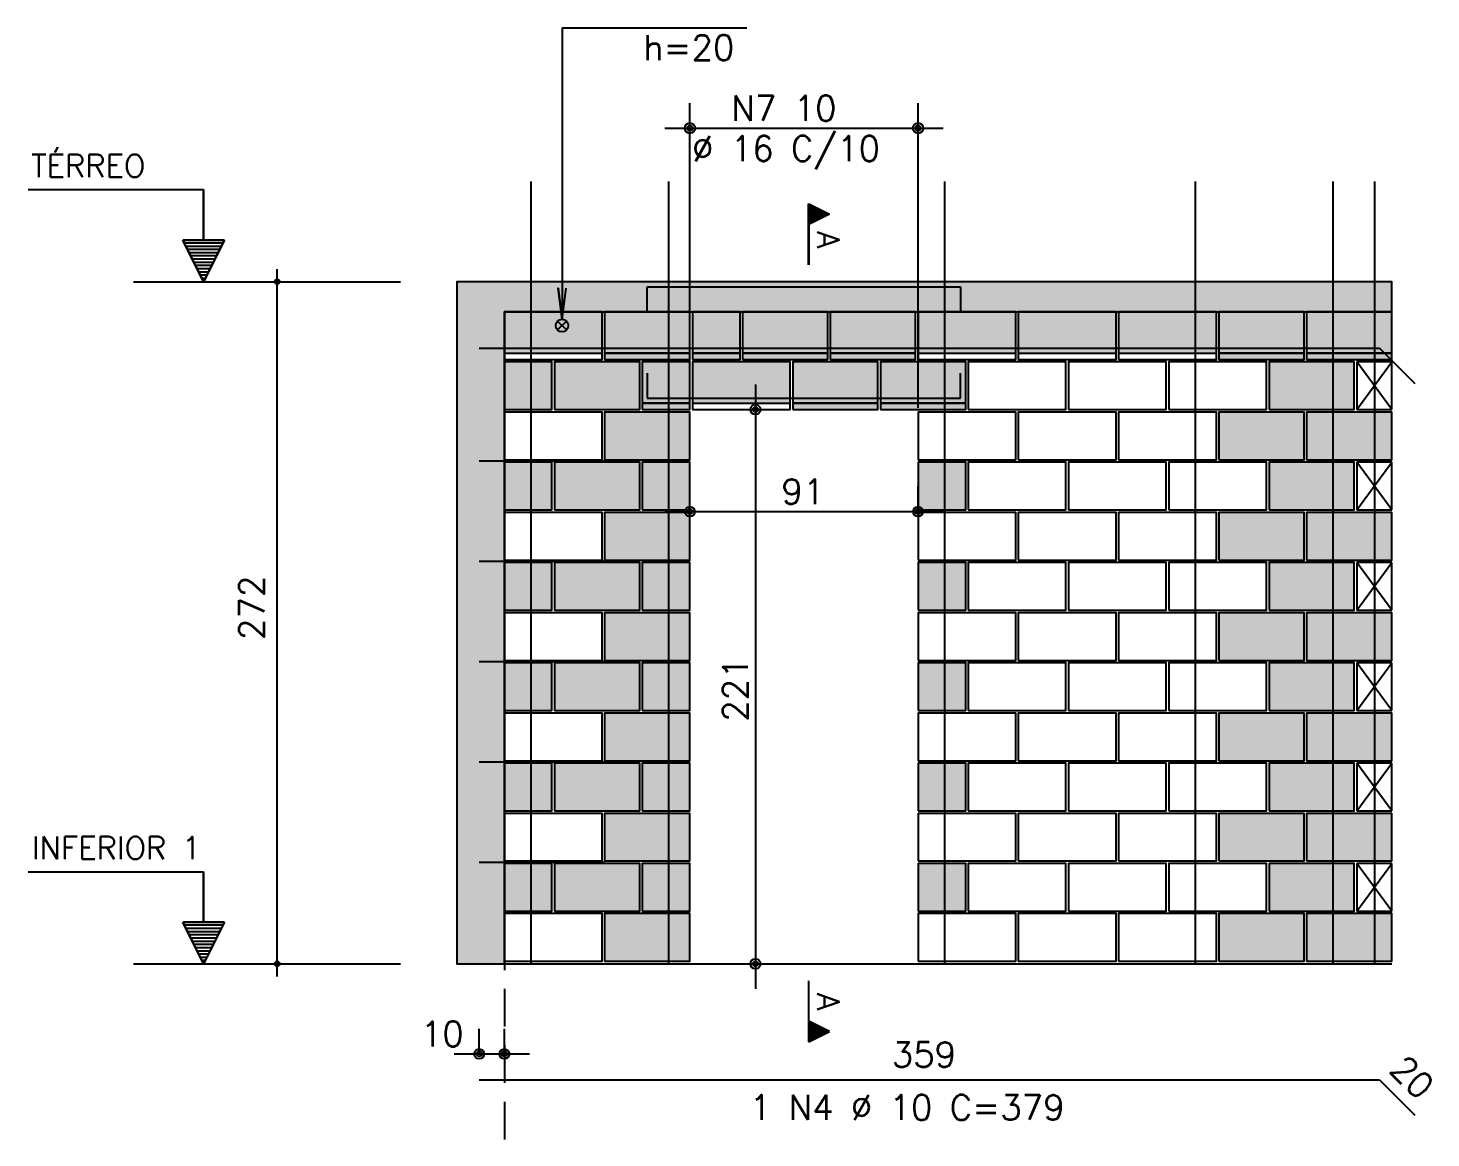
# Model space of a CAD drawing. Extents: x -3 to 120, y -1 to 61.
# Drawn here: x 43.53 to 54.72, y 24.03 to 32.89 of the extents above; entities that cross this region are included whole.
import ezdxf

# ---------------------------------------------------------------- set-up
doc = ezdxf.new("R2010")
doc.units = 0
doc.header["$MEASUREMENT"] = 0
doc.linetypes.add('ESTILO_TQS_0001', pattern=[0.45, 0.3, -0.15])
for name, color, linetype in [('PENA_01', 1, 'CONTINUOUS'), ('PENA_02', 2, 'CONTINUOUS'), ('PENA_03', 3, 'CONTINUOUS'), ('PENA_05', 5, 'CONTINUOUS'), ('PENA_09', 254, 'CONTINUOUS'), ('PENA_11', 252, 'CONTINUOUS'), ('PENA_21', 100, 'CONTINUOUS'), ('PENA_23', 50, 'CONTINUOUS')]:
    doc.layers.add(name, color=color, linetype=linetype)
doc.styles.get("Standard").update_dxf_attribs({"font": 'ROMANS.SHX'})

msp = doc.modelspace()

# ---------------------------------------------------------------- linework, layer by layer
at = {"layer": 'PENA_01', "linetype": 'Continuous'}
for p, q in [((48.813, 29.857), (48.813, 32.287)), ((50.633, 29.857), (50.633, 32.287)), ((48.613, 32.087), (50.833, 32.087)), ((44.375, 30.863), (46.505, 30.863)), ((47.758, 30.549), (47.829, 30.478)), ((47.758, 30.478), (47.829, 30.549)), ((47.333, 30.293), (48.113, 30.293)), ((48.133, 30.293), (48.813, 30.293)), ((48.833, 30.293), (49.213, 30.293)), ((49.233, 30.293), (49.913, 30.293)), ((49.933, 30.293), (50.613, 30.293)), ((50.633, 30.293), (51.413, 30.293)), ((51.433, 30.293), (52.213, 30.293)), ((52.233, 30.293), (53.013, 30.293)), ((53.033, 30.293), (53.713, 30.293)), ((53.733, 30.293), (54.413, 30.293)), ((49.336, 30.043), (49.336, 25.223)), ((48.433, 29.893), (48.813, 29.893)), ((48.833, 29.893), (49.613, 29.893)), ((49.633, 29.893), (50.313, 29.893)), ((50.333, 29.893), (51.013, 29.893)), ((49.423, 29.843), (49.536, 29.843)), ((48.813, 29.033), (48.813, 29.229)), ((50.633, 29.033), (50.633, 29.229)), ((48.613, 29.029), (50.833, 29.029)), ((44.375, 25.423), (46.505, 25.423)), ((49.431, 25.423), (49.536, 25.423)), ((47.133, 24.699), (47.133, 24.904)), ((47.333, 24.699), (47.333, 24.904)), ((46.933, 24.704), (47.533, 24.704))]:
    msp.add_line(p, q, dxfattribs=at)
at = {"layer": 'PENA_01', "linetype": 'ESTILO_TQS_0001'}
msp.add_line((47.333, 30.623), (47.333, 21.501), dxfattribs=at)
at = {"layer": 'PENA_01', "linetype": 'Continuous'}
msp.add_circle((47.793, 30.513), 0.05, dxfattribs=at)
at = {"layer": 'PENA_02', "linetype": 'Continuous'}
for p, q in [((54.413, 30.223), (54.133, 30.223)), ((54.133, 30.223), (54.133, 29.843)), ((54.413, 29.843), (54.413, 30.223)), ((54.133, 29.843), (54.413, 29.843)), ((54.413, 29.423), (54.133, 29.423)), ((54.133, 29.423), (54.133, 29.043)), ((54.413, 29.043), (54.413, 29.423)), ((54.133, 29.043), (54.413, 29.043)), ((54.413, 28.623), (54.133, 28.623)), ((54.133, 28.623), (54.133, 28.243)), ((54.413, 28.243), (54.413, 28.623)), ((54.133, 28.243), (54.413, 28.243)), ((54.413, 27.823), (54.133, 27.823)), ((54.133, 27.823), (54.133, 27.443)), ((54.413, 27.443), (54.413, 27.823)), ((54.133, 27.443), (54.413, 27.443)), ((54.413, 27.023), (54.133, 27.023)), ((54.133, 27.023), (54.133, 26.643)), ((54.413, 26.643), (54.413, 27.023)), ((54.133, 26.643), (54.413, 26.643)), ((54.413, 26.223), (54.133, 26.223)), ((54.133, 26.223), (54.133, 25.843)), ((54.413, 25.843), (54.413, 26.223)), ((54.133, 25.843), (54.413, 25.843)), ((47.333, 25.423), (54.413, 25.423))]:
    msp.add_line(p, q, dxfattribs=at)
for points in [[(54.413, 30.623), (54.413, 30.863), (46.953, 30.863), (46.953, 25.423), (47.333, 25.423), (47.333, 30.623), (54.413, 30.623)], [(47.333, 30.243), (48.113, 30.243), (48.113, 30.623), (47.333, 30.623), (47.333, 30.243)], [(48.133, 30.243), (48.813, 30.243), (48.813, 30.623), (48.133, 30.623), (48.133, 30.243)], [(48.833, 30.243), (49.213, 30.243), (49.213, 30.623), (48.833, 30.623), (48.833, 30.243)], [(49.233, 30.243), (49.913, 30.243), (49.913, 30.623), (49.233, 30.623), (49.233, 30.243)], [(49.933, 30.243), (50.613, 30.243), (50.613, 30.623), (49.933, 30.623), (49.933, 30.243)], [(50.633, 30.243), (51.413, 30.243), (51.413, 30.623), (50.633, 30.623), (50.633, 30.243)], [(51.433, 30.243), (52.213, 30.243), (52.213, 30.623), (51.433, 30.623), (51.433, 30.243)], [(52.233, 30.243), (53.013, 30.243), (53.013, 30.623), (52.233, 30.623), (52.233, 30.243)], [(53.033, 30.243), (53.713, 30.243), (53.713, 30.623), (53.033, 30.623), (53.033, 30.243)], [(53.733, 30.243), (54.413, 30.243), (54.413, 30.623), (53.733, 30.623), (53.733, 30.243)], [(47.333, 29.843), (47.713, 29.843), (47.713, 30.223), (47.333, 30.223), (47.333, 29.843)], [(47.733, 29.843), (48.413, 29.843), (48.413, 30.223), (47.733, 30.223), (47.733, 29.843)], [(48.433, 29.843), (48.813, 29.843), (48.813, 30.223), (48.433, 30.223), (48.433, 29.843)], [(48.833, 29.843), (49.613, 29.843), (49.613, 30.223), (48.833, 30.223), (48.833, 29.843)], [(49.633, 29.843), (50.313, 29.843), (50.313, 30.223), (49.633, 30.223), (49.633, 29.843)], [(50.333, 29.843), (51.013, 29.843), (51.013, 30.223), (50.333, 30.223), (50.333, 29.843)], [(51.033, 29.843), (51.813, 29.843), (51.813, 30.223), (51.033, 30.223), (51.033, 29.843)], [(51.833, 29.843), (52.613, 29.843), (52.613, 30.223), (51.833, 30.223), (51.833, 29.843)], [(52.633, 29.843), (53.413, 29.843), (53.413, 30.223), (52.633, 30.223), (52.633, 29.843)], [(53.433, 29.843), (54.113, 29.843), (54.113, 30.223), (53.433, 30.223), (53.433, 29.843)], [(47.333, 29.443), (48.113, 29.443), (48.113, 29.823), (47.333, 29.823), (47.333, 29.443)], [(48.133, 29.443), (48.813, 29.443), (48.813, 29.823), (48.133, 29.823), (48.133, 29.443)], [(50.633, 29.443), (51.413, 29.443), (51.413, 29.823), (50.633, 29.823), (50.633, 29.443)], [(51.433, 29.443), (52.213, 29.443), (52.213, 29.823), (51.433, 29.823), (51.433, 29.443)], [(52.233, 29.443), (53.013, 29.443), (53.013, 29.823), (52.233, 29.823), (52.233, 29.443)], [(53.033, 29.443), (53.713, 29.443), (53.713, 29.823), (53.033, 29.823), (53.033, 29.443)], [(53.733, 29.443), (54.413, 29.443), (54.413, 29.823), (53.733, 29.823), (53.733, 29.443)], [(47.333, 29.043), (47.713, 29.043), (47.713, 29.423), (47.333, 29.423), (47.333, 29.043)], [(47.733, 29.043), (48.413, 29.043), (48.413, 29.423), (47.733, 29.423), (47.733, 29.043)], [(48.433, 29.043), (48.813, 29.043), (48.813, 29.423), (48.433, 29.423), (48.433, 29.043)], [(50.633, 29.043), (51.013, 29.043), (51.013, 29.423), (50.633, 29.423), (50.633, 29.043)], [(51.033, 29.043), (51.813, 29.043), (51.813, 29.423), (51.033, 29.423), (51.033, 29.043)], [(51.833, 29.043), (52.613, 29.043), (52.613, 29.423), (51.833, 29.423), (51.833, 29.043)], [(52.633, 29.043), (53.413, 29.043), (53.413, 29.423), (52.633, 29.423), (52.633, 29.043)], [(53.433, 29.043), (54.113, 29.043), (54.113, 29.423), (53.433, 29.423), (53.433, 29.043)], [(47.333, 28.643), (48.113, 28.643), (48.113, 29.023), (47.333, 29.023), (47.333, 28.643)], [(48.133, 28.643), (48.813, 28.643), (48.813, 29.023), (48.133, 29.023), (48.133, 28.643)], [(50.633, 28.643), (51.413, 28.643), (51.413, 29.023), (50.633, 29.023), (50.633, 28.643)], [(51.433, 28.643), (52.213, 28.643), (52.213, 29.023), (51.433, 29.023), (51.433, 28.643)], [(52.233, 28.643), (53.013, 28.643), (53.013, 29.023), (52.233, 29.023), (52.233, 28.643)], [(53.033, 28.643), (53.713, 28.643), (53.713, 29.023), (53.033, 29.023), (53.033, 28.643)], [(53.733, 28.643), (54.413, 28.643), (54.413, 29.023), (53.733, 29.023), (53.733, 28.643)], [(47.333, 28.243), (47.713, 28.243), (47.713, 28.623), (47.333, 28.623), (47.333, 28.243)], [(47.733, 28.243), (48.413, 28.243), (48.413, 28.623), (47.733, 28.623), (47.733, 28.243)], [(48.433, 28.243), (48.813, 28.243), (48.813, 28.623), (48.433, 28.623), (48.433, 28.243)], [(50.633, 28.243), (51.013, 28.243), (51.013, 28.623), (50.633, 28.623), (50.633, 28.243)], [(51.033, 28.243), (51.813, 28.243), (51.813, 28.623), (51.033, 28.623), (51.033, 28.243)], [(51.833, 28.243), (52.613, 28.243), (52.613, 28.623), (51.833, 28.623), (51.833, 28.243)], [(52.633, 28.243), (53.413, 28.243), (53.413, 28.623), (52.633, 28.623), (52.633, 28.243)], [(53.433, 28.243), (54.113, 28.243), (54.113, 28.623), (53.433, 28.623), (53.433, 28.243)], [(47.333, 27.843), (48.113, 27.843), (48.113, 28.223), (47.333, 28.223), (47.333, 27.843)], [(48.133, 27.843), (48.813, 27.843), (48.813, 28.223), (48.133, 28.223), (48.133, 27.843)], [(50.633, 27.843), (51.413, 27.843), (51.413, 28.223), (50.633, 28.223), (50.633, 27.843)], [(51.433, 27.843), (52.213, 27.843), (52.213, 28.223), (51.433, 28.223), (51.433, 27.843)], [(52.233, 27.843), (53.013, 27.843), (53.013, 28.223), (52.233, 28.223), (52.233, 27.843)], [(53.033, 27.843), (53.713, 27.843), (53.713, 28.223), (53.033, 28.223), (53.033, 27.843)], [(53.733, 27.843), (54.413, 27.843), (54.413, 28.223), (53.733, 28.223), (53.733, 27.843)], [(47.333, 27.443), (47.713, 27.443), (47.713, 27.823), (47.333, 27.823), (47.333, 27.443)], [(47.733, 27.443), (48.413, 27.443), (48.413, 27.823), (47.733, 27.823), (47.733, 27.443)], [(48.433, 27.443), (48.813, 27.443), (48.813, 27.823), (48.433, 27.823), (48.433, 27.443)], [(50.633, 27.443), (51.013, 27.443), (51.013, 27.823), (50.633, 27.823), (50.633, 27.443)], [(51.033, 27.443), (51.813, 27.443), (51.813, 27.823), (51.033, 27.823), (51.033, 27.443)], [(51.833, 27.443), (52.613, 27.443), (52.613, 27.823), (51.833, 27.823), (51.833, 27.443)], [(52.633, 27.443), (53.413, 27.443), (53.413, 27.823), (52.633, 27.823), (52.633, 27.443)], [(53.433, 27.443), (54.113, 27.443), (54.113, 27.823), (53.433, 27.823), (53.433, 27.443)], [(47.333, 27.043), (48.113, 27.043), (48.113, 27.423), (47.333, 27.423), (47.333, 27.043)], [(48.133, 27.043), (48.813, 27.043), (48.813, 27.423), (48.133, 27.423), (48.133, 27.043)], [(50.633, 27.043), (51.413, 27.043), (51.413, 27.423), (50.633, 27.423), (50.633, 27.043)], [(51.433, 27.043), (52.213, 27.043), (52.213, 27.423), (51.433, 27.423), (51.433, 27.043)], [(52.233, 27.043), (53.013, 27.043), (53.013, 27.423), (52.233, 27.423), (52.233, 27.043)], [(53.033, 27.043), (53.713, 27.043), (53.713, 27.423), (53.033, 27.423), (53.033, 27.043)], [(53.733, 27.043), (54.413, 27.043), (54.413, 27.423), (53.733, 27.423), (53.733, 27.043)], [(47.333, 26.643), (47.713, 26.643), (47.713, 27.023), (47.333, 27.023), (47.333, 26.643)], [(47.733, 26.643), (48.413, 26.643), (48.413, 27.023), (47.733, 27.023), (47.733, 26.643)], [(48.433, 26.643), (48.813, 26.643), (48.813, 27.023), (48.433, 27.023), (48.433, 26.643)], [(50.633, 26.643), (51.013, 26.643), (51.013, 27.023), (50.633, 27.023), (50.633, 26.643)], [(51.033, 26.643), (51.813, 26.643), (51.813, 27.023), (51.033, 27.023), (51.033, 26.643)], [(51.833, 26.643), (52.613, 26.643), (52.613, 27.023), (51.833, 27.023), (51.833, 26.643)], [(52.633, 26.643), (53.413, 26.643), (53.413, 27.023), (52.633, 27.023), (52.633, 26.643)], [(53.433, 26.643), (54.113, 26.643), (54.113, 27.023), (53.433, 27.023), (53.433, 26.643)], [(47.333, 26.243), (48.113, 26.243), (48.113, 26.623), (47.333, 26.623), (47.333, 26.243)], [(48.133, 26.243), (48.813, 26.243), (48.813, 26.623), (48.133, 26.623), (48.133, 26.243)], [(50.633, 26.243), (51.413, 26.243), (51.413, 26.623), (50.633, 26.623), (50.633, 26.243)], [(51.433, 26.243), (52.213, 26.243), (52.213, 26.623), (51.433, 26.623), (51.433, 26.243)], [(52.233, 26.243), (53.013, 26.243), (53.013, 26.623), (52.233, 26.623), (52.233, 26.243)], [(53.033, 26.243), (53.713, 26.243), (53.713, 26.623), (53.033, 26.623), (53.033, 26.243)], [(53.733, 26.243), (54.413, 26.243), (54.413, 26.623), (53.733, 26.623), (53.733, 26.243)], [(47.333, 25.843), (47.713, 25.843), (47.713, 26.223), (47.333, 26.223), (47.333, 25.843)], [(47.733, 25.843), (48.413, 25.843), (48.413, 26.223), (47.733, 26.223), (47.733, 25.843)], [(48.433, 25.843), (48.813, 25.843), (48.813, 26.223), (48.433, 26.223), (48.433, 25.843)], [(50.633, 25.843), (51.013, 25.843), (51.013, 26.223), (50.633, 26.223), (50.633, 25.843)], [(51.033, 25.843), (51.813, 25.843), (51.813, 26.223), (51.033, 26.223), (51.033, 25.843)], [(51.833, 25.843), (52.613, 25.843), (52.613, 26.223), (51.833, 26.223), (51.833, 25.843)], [(52.633, 25.843), (53.413, 25.843), (53.413, 26.223), (52.633, 26.223), (52.633, 25.843)], [(53.433, 25.843), (54.113, 25.843), (54.113, 26.223), (53.433, 26.223), (53.433, 25.843)], [(47.333, 25.443), (48.113, 25.443), (48.113, 25.823), (47.333, 25.823), (47.333, 25.443)], [(48.133, 25.443), (48.813, 25.443), (48.813, 25.823), (48.133, 25.823), (48.133, 25.443)], [(50.633, 25.443), (51.413, 25.443), (51.413, 25.823), (50.633, 25.823), (50.633, 25.443)], [(51.433, 25.443), (52.213, 25.443), (52.213, 25.823), (51.433, 25.823), (51.433, 25.443)], [(52.233, 25.443), (53.013, 25.443), (53.013, 25.823), (52.233, 25.823), (52.233, 25.443)], [(53.033, 25.443), (53.713, 25.443), (53.713, 25.823), (53.033, 25.823), (53.033, 25.443)], [(53.733, 25.443), (54.413, 25.443), (54.413, 25.823), (53.733, 25.823), (53.733, 25.443)]]:
    msp.add_lwpolyline(points, dxfattribs=at)
for centre, radius in [((48.813, 32.087), 0.0416), ((50.633, 32.087), 0.0416), ((48.813, 32.087), 0.0208), ((50.633, 32.087), 0.0208), ((45.521, 30.863), 0.02), ((45.521, 30.863), 0.01), ((49.336, 29.843), 0.04), ((49.336, 29.843), 0.02), ((48.813, 29.029), 0.04), ((48.813, 29.029), 0.02), ((50.633, 29.029), 0.04), ((50.633, 29.029), 0.02), ((45.521, 25.423), 0.02), ((45.521, 25.423), 0.01), ((49.336, 25.423), 0.04), ((49.336, 25.423), 0.02), ((47.133, 24.704), 0.04), ((47.333, 24.704), 0.04), ((47.133, 24.704), 0.02), ((47.333, 24.704), 0.02)]:
    msp.add_circle(centre, radius, dxfattribs=at)
at = {"layer": 'PENA_03', "linetype": 'Continuous'}
for p, q in [((44.934, 31.595), (43.534, 31.595)), ((44.934, 31.195), (44.934, 31.595)), ((44.935, 31.195), (44.935, 31.597)), ((49.76, 30.998), (49.76, 31.485)), ((49.76, 31.485), (49.926, 31.402)), ((49.761, 31.484), (49.761, 31.32)), ((49.761, 31.484), (49.925, 31.402)), ((49.773, 31.478), (49.773, 31.325)), ((49.786, 31.472), (49.786, 31.332)), ((49.799, 31.466), (49.799, 31.338)), ((49.811, 31.459), (49.811, 31.344)), ((49.824, 31.453), (49.824, 31.351)), ((49.837, 31.447), (49.837, 31.357)), ((49.925, 31.402), (49.761, 31.32)), ((49.926, 31.402), (49.761, 31.319)), ((49.85, 31.44), (49.85, 31.364)), ((49.862, 31.434), (49.862, 31.37)), ((49.875, 31.427), (49.875, 31.376)), ((49.888, 31.421), (49.888, 31.383)), ((49.901, 31.415), (49.901, 31.389)), ((49.914, 31.408), (49.914, 31.396)), ((49.761, 31.319), (49.761, 30.998)), ((44.934, 30.863), (44.768, 31.195)), ((44.768, 31.195), (44.934, 31.195)), ((44.934, 30.866), (44.771, 31.194)), ((45.098, 31.194), (44.771, 31.194)), ((45.087, 31.17), (44.781, 31.17)), ((45.075, 31.144), (44.794, 31.144)), ((45.062, 31.119), (44.807, 31.119)), ((45.1, 31.195), (44.934, 30.863)), ((45.098, 31.194), (44.934, 30.866)), ((44.935, 31.195), (45.1, 31.195)), ((45.049, 31.093), (44.819, 31.093)), ((45.036, 31.068), (44.832, 31.068)), ((45.024, 31.042), (44.845, 31.042)), ((45.011, 31.017), (44.858, 31.017)), ((44.998, 30.991), (44.87, 30.991)), ((44.985, 30.965), (44.883, 30.965)), ((44.973, 30.94), (44.896, 30.94)), ((44.96, 30.914), (44.909, 30.914)), ((44.947, 30.889), (44.922, 30.889)), ((45.521, 25.323), (45.521, 30.963)), ((54.133, 29.843), (54.413, 30.223)), ((54.413, 29.843), (54.133, 30.223)), ((49.223, 29.843), (49.223, 29.843)), ((48.813, 29.657), (48.813, 29.657)), ((50.633, 29.657), (50.633, 29.657)), ((54.133, 29.043), (54.413, 29.423)), ((54.413, 29.043), (54.133, 29.423)), ((48.813, 28.833), (48.813, 28.833)), ((50.633, 28.833), (50.633, 28.833)), ((54.133, 28.243), (54.413, 28.623)), ((54.413, 28.243), (54.133, 28.623)), ((54.133, 27.443), (54.413, 27.823)), ((54.413, 27.443), (54.133, 27.823)), ((54.133, 26.643), (54.413, 27.023)), ((54.413, 26.643), (54.133, 27.023)), ((54.133, 25.843), (54.413, 26.223)), ((54.413, 25.843), (54.133, 26.223)), ((44.934, 26.155), (43.534, 26.155)), ((44.934, 25.755), (44.934, 26.155)), ((44.935, 25.755), (44.935, 26.157)), ((44.934, 25.423), (44.768, 25.755)), ((44.768, 25.755), (44.934, 25.755)), ((44.934, 25.426), (44.771, 25.754)), ((45.098, 25.754), (44.771, 25.754)), ((45.1, 25.755), (44.934, 25.423)), ((45.098, 25.754), (44.934, 25.426)), ((44.935, 25.755), (45.1, 25.755)), ((45.087, 25.73), (44.781, 25.73)), ((45.075, 25.704), (44.794, 25.704)), ((45.062, 25.679), (44.807, 25.679)), ((45.049, 25.653), (44.819, 25.653)), ((45.036, 25.628), (44.832, 25.628)), ((45.024, 25.602), (44.845, 25.602)), ((45.011, 25.577), (44.858, 25.577)), ((44.998, 25.551), (44.87, 25.551)), ((44.985, 25.525), (44.883, 25.525)), ((44.973, 25.5), (44.896, 25.5)), ((44.96, 25.474), (44.909, 25.474)), ((44.947, 25.449), (44.922, 25.449)), ((49.231, 25.423), (49.231, 25.423)), ((49.76, 25.286), (49.76, 24.8)), ((49.761, 24.966), (49.761, 25.286)), ((49.926, 24.883), (49.761, 24.966)), ((49.761, 24.801), (49.761, 24.965)), ((49.925, 24.883), (49.761, 24.965)), ((49.773, 24.806), (49.773, 24.959)), ((49.76, 24.8), (49.926, 24.883)), ((49.761, 24.801), (49.925, 24.883)), ((49.786, 24.813), (49.786, 24.953)), ((49.799, 24.819), (49.799, 24.947)), ((49.811, 24.825), (49.811, 24.94)), ((49.824, 24.832), (49.824, 24.934)), ((49.837, 24.838), (49.837, 24.928)), ((49.85, 24.845), (49.85, 24.921)), ((49.862, 24.851), (49.862, 24.915)), ((49.875, 24.857), (49.875, 24.908)), ((49.888, 24.864), (49.888, 24.902)), ((49.901, 24.87), (49.901, 24.896)), ((49.914, 24.877), (49.914, 24.889)), ((47.133, 24.499), (47.133, 24.499)), ((47.333, 24.499), (47.333, 24.499))]:
    msp.add_line(p, q, dxfattribs=at)
msp.add_lwpolyline([(49.266, 32.886), (47.793, 32.886), (47.793, 30.563), (47.761, 30.811), (47.793, 30.563), (47.826, 30.811)], dxfattribs=at)
at = {"layer": 'PENA_05', "linetype": 'Continuous'}
for p, q in [((48.473, 30.623), (48.473, 30.823)), ((48.473, 30.823), (50.973, 30.823)), ((50.973, 30.823), (50.973, 30.623)), ((47.133, 30.333), (54.313, 30.333)), ((54.313, 30.333), (54.596, 30.051)), ((48.473, 30.133), (48.473, 29.933)), ((50.973, 29.933), (50.973, 30.133)), ((48.473, 29.933), (50.973, 29.933)), ((47.133, 29.433), (48.133, 29.433)), ((47.133, 28.633), (48.133, 28.633)), ((47.133, 27.833), (48.133, 27.833)), ((47.133, 27.033), (48.133, 27.033)), ((47.133, 26.233), (48.133, 26.233)), ((47.133, 24.499), (54.313, 24.499)), ((54.313, 24.499), (54.596, 24.216))]:
    msp.add_line(p, q, dxfattribs=at)
for points in [[(47.543, 31.663), (47.543, 25.423)], [(48.643, 31.663), (48.643, 25.423)], [(50.843, 31.663), (50.843, 25.423)], [(52.843, 31.663), (52.843, 25.423)], [(53.943, 31.663), (53.943, 25.423)], [(54.273, 31.663), (54.273, 25.423)]]:
    msp.add_lwpolyline(points, dxfattribs=at)
at = {"layer": 'PENA_09', "linetype": 'Continuous'}
for points in [[(47.333, 30.293), (48.113, 30.293), (48.113, 30.623), (47.333, 30.623), (47.333, 30.293)], [(48.133, 30.293), (48.813, 30.293), (48.813, 30.623), (48.133, 30.623), (48.133, 30.293)], [(48.833, 30.293), (49.213, 30.293), (49.213, 30.623), (48.833, 30.623), (48.833, 30.293)], [(49.233, 30.293), (49.913, 30.293), (49.913, 30.623), (49.233, 30.623), (49.233, 30.293)], [(49.933, 30.293), (50.613, 30.293), (50.613, 30.623), (49.933, 30.623), (49.933, 30.293)], [(50.633, 30.293), (51.413, 30.293), (51.413, 30.623), (50.633, 30.623), (50.633, 30.293)], [(51.433, 30.293), (52.213, 30.293), (52.213, 30.623), (51.433, 30.623), (51.433, 30.293)], [(52.233, 30.293), (53.013, 30.293), (53.013, 30.623), (52.233, 30.623), (52.233, 30.293)], [(53.033, 30.293), (53.713, 30.293), (53.713, 30.623), (53.033, 30.623), (53.033, 30.293)], [(53.733, 30.293), (54.413, 30.293), (54.413, 30.623), (53.733, 30.623), (53.733, 30.293)], [(48.433, 29.893), (48.813, 29.893), (48.813, 30.223), (48.433, 30.223), (48.433, 29.893)], [(48.833, 29.893), (49.613, 29.893), (49.613, 30.223), (48.833, 30.223), (48.833, 29.893)], [(49.633, 29.893), (50.313, 29.893), (50.313, 30.223), (49.633, 30.223), (49.633, 29.893)], [(50.333, 29.893), (51.013, 29.893), (51.013, 30.223), (50.333, 30.223), (50.333, 29.893)]]:
    msp.add_lwpolyline(points, dxfattribs=at)
for points in [[(47.333, 30.293), (48.113, 30.293), (48.113, 30.623)], [(47.333, 30.293), (48.113, 30.623), (47.333, 30.623)], [(47.333, 30.293), (47.333, 30.623), (47.333, 30.293)], [(48.133, 30.293), (48.813, 30.293), (48.813, 30.623)], [(48.133, 30.293), (48.813, 30.623), (48.133, 30.623)], [(48.133, 30.293), (48.133, 30.623), (48.133, 30.293)], [(48.833, 30.293), (49.213, 30.293), (49.213, 30.623)], [(48.833, 30.293), (49.213, 30.623), (48.833, 30.623)], [(48.833, 30.293), (48.833, 30.623), (48.833, 30.293)], [(49.233, 30.293), (49.913, 30.293), (49.913, 30.623)], [(49.233, 30.293), (49.913, 30.623), (49.233, 30.623)], [(49.233, 30.293), (49.233, 30.623), (49.233, 30.293)], [(49.933, 30.293), (50.613, 30.293), (50.613, 30.623)], [(49.933, 30.293), (50.613, 30.623), (49.933, 30.623)], [(49.933, 30.293), (49.933, 30.623), (49.933, 30.293)], [(50.633, 30.293), (51.413, 30.293), (51.413, 30.623)], [(50.633, 30.293), (51.413, 30.623), (50.633, 30.623)], [(50.633, 30.293), (50.633, 30.623), (50.633, 30.293)], [(51.433, 30.293), (52.213, 30.293), (52.213, 30.623)], [(51.433, 30.293), (52.213, 30.623), (51.433, 30.623)], [(51.433, 30.293), (51.433, 30.623), (51.433, 30.293)], [(52.233, 30.293), (53.013, 30.293), (53.013, 30.623)], [(52.233, 30.293), (53.013, 30.623), (52.233, 30.623)], [(52.233, 30.293), (52.233, 30.623), (52.233, 30.293)], [(53.033, 30.293), (53.713, 30.293), (53.713, 30.623)], [(53.033, 30.293), (53.713, 30.623), (53.033, 30.623)], [(53.033, 30.293), (53.033, 30.623), (53.033, 30.293)], [(53.733, 30.293), (54.413, 30.293), (54.413, 30.623)], [(53.733, 30.293), (54.413, 30.623), (53.733, 30.623)], [(53.733, 30.293), (53.733, 30.623), (53.733, 30.293)], [(48.433, 29.893), (48.813, 29.893), (48.813, 30.223)], [(48.433, 29.893), (48.813, 30.223), (48.433, 30.223)], [(48.433, 29.893), (48.433, 30.223), (48.433, 29.893)], [(48.833, 29.893), (49.613, 29.893), (49.613, 30.223)], [(48.833, 29.893), (49.613, 30.223), (48.833, 30.223)], [(48.833, 29.893), (48.833, 30.223), (48.833, 29.893)], [(49.633, 29.893), (50.313, 29.893), (50.313, 30.223)], [(49.633, 29.893), (50.313, 30.223), (49.633, 30.223)], [(49.633, 29.893), (49.633, 30.223), (49.633, 29.893)], [(50.333, 29.893), (51.013, 29.893), (51.013, 30.223)], [(50.333, 29.893), (51.013, 30.223), (50.333, 30.223)], [(50.333, 29.893), (50.333, 30.223), (50.333, 29.893)]]:
    msp.add_solid(points, dxfattribs=at)
at = {"layer": 'PENA_11', "linetype": 'Continuous'}
for points in [[(46.953, 25.423), (47.333, 25.423), (46.953, 30.863)], [(47.333, 25.423), (47.333, 30.623), (46.953, 30.863)], [(46.953, 30.863), (47.333, 30.623), (54.413, 30.863)], [(47.333, 30.623), (54.413, 30.623), (54.413, 30.863)]]:
    msp.add_solid(points, dxfattribs=at)
at = {"layer": 'PENA_21', "linetype": 'Continuous'}
for points in [[(47.733, 29.843), (48.413, 29.843), (48.413, 30.223), (47.733, 30.223), (47.733, 29.843)], [(48.133, 30.243), (48.813, 30.243), (48.813, 30.293), (48.133, 30.293), (48.133, 30.243)], [(49.233, 30.243), (49.913, 30.243), (49.913, 30.293), (49.233, 30.293), (49.233, 30.243)], [(49.933, 30.243), (50.613, 30.243), (50.613, 30.293), (49.933, 30.293), (49.933, 30.243)], [(53.033, 30.243), (53.713, 30.243), (53.713, 30.293), (53.033, 30.293), (53.033, 30.243)], [(53.433, 29.843), (54.113, 29.843), (54.113, 30.223), (53.433, 30.223), (53.433, 29.843)], [(53.733, 30.243), (54.413, 30.243), (54.413, 30.293), (53.733, 30.293), (53.733, 30.243)], [(49.633, 29.843), (50.313, 29.843), (50.313, 29.893), (49.633, 29.893), (49.633, 29.843)], [(50.333, 29.843), (51.013, 29.843), (51.013, 29.893), (50.333, 29.893), (50.333, 29.843)], [(48.133, 29.443), (48.813, 29.443), (48.813, 29.823), (48.133, 29.823), (48.133, 29.443)], [(53.033, 29.443), (53.713, 29.443), (53.713, 29.823), (53.033, 29.823), (53.033, 29.443)], [(53.733, 29.443), (54.413, 29.443), (54.413, 29.823), (53.733, 29.823), (53.733, 29.443)], [(47.733, 29.043), (48.413, 29.043), (48.413, 29.423), (47.733, 29.423), (47.733, 29.043)], [(53.433, 29.043), (54.113, 29.043), (54.113, 29.423), (53.433, 29.423), (53.433, 29.043)], [(48.133, 28.643), (48.813, 28.643), (48.813, 29.023), (48.133, 29.023), (48.133, 28.643)], [(53.033, 28.643), (53.713, 28.643), (53.713, 29.023), (53.033, 29.023), (53.033, 28.643)], [(53.733, 28.643), (54.413, 28.643), (54.413, 29.023), (53.733, 29.023), (53.733, 28.643)], [(47.733, 28.243), (48.413, 28.243), (48.413, 28.623), (47.733, 28.623), (47.733, 28.243)], [(53.433, 28.243), (54.113, 28.243), (54.113, 28.623), (53.433, 28.623), (53.433, 28.243)], [(48.133, 27.843), (48.813, 27.843), (48.813, 28.223), (48.133, 28.223), (48.133, 27.843)], [(53.033, 27.843), (53.713, 27.843), (53.713, 28.223), (53.033, 28.223), (53.033, 27.843)], [(53.733, 27.843), (54.413, 27.843), (54.413, 28.223), (53.733, 28.223), (53.733, 27.843)], [(47.733, 27.443), (48.413, 27.443), (48.413, 27.823), (47.733, 27.823), (47.733, 27.443)], [(53.433, 27.443), (54.113, 27.443), (54.113, 27.823), (53.433, 27.823), (53.433, 27.443)], [(48.133, 27.043), (48.813, 27.043), (48.813, 27.423), (48.133, 27.423), (48.133, 27.043)], [(53.033, 27.043), (53.713, 27.043), (53.713, 27.423), (53.033, 27.423), (53.033, 27.043)], [(53.733, 27.043), (54.413, 27.043), (54.413, 27.423), (53.733, 27.423), (53.733, 27.043)], [(47.733, 26.643), (48.413, 26.643), (48.413, 27.023), (47.733, 27.023), (47.733, 26.643)], [(53.433, 26.643), (54.113, 26.643), (54.113, 27.023), (53.433, 27.023), (53.433, 26.643)], [(48.133, 26.243), (48.813, 26.243), (48.813, 26.623), (48.133, 26.623), (48.133, 26.243)], [(53.033, 26.243), (53.713, 26.243), (53.713, 26.623), (53.033, 26.623), (53.033, 26.243)], [(53.733, 26.243), (54.413, 26.243), (54.413, 26.623), (53.733, 26.623), (53.733, 26.243)], [(47.733, 25.843), (48.413, 25.843), (48.413, 26.223), (47.733, 26.223), (47.733, 25.843)], [(53.433, 25.843), (54.113, 25.843), (54.113, 26.223), (53.433, 26.223), (53.433, 25.843)], [(48.133, 25.443), (48.813, 25.443), (48.813, 25.823), (48.133, 25.823), (48.133, 25.443)], [(53.033, 25.443), (53.713, 25.443), (53.713, 25.823), (53.033, 25.823), (53.033, 25.443)], [(53.733, 25.443), (54.413, 25.443), (54.413, 25.823), (53.733, 25.823), (53.733, 25.443)]]:
    msp.add_lwpolyline(points, dxfattribs=at)
for points in [[(47.733, 29.843), (48.413, 29.843), (48.413, 30.223)], [(47.733, 29.843), (48.413, 30.223), (47.733, 30.223)], [(47.733, 29.843), (47.733, 30.223), (47.733, 29.843)], [(48.133, 30.243), (48.813, 30.243), (48.813, 30.293)], [(48.133, 30.243), (48.813, 30.293), (48.133, 30.293)], [(48.133, 30.243), (48.133, 30.293), (48.133, 30.243)], [(49.233, 30.243), (49.913, 30.243), (49.913, 30.293)], [(49.233, 30.243), (49.913, 30.293), (49.233, 30.293)], [(49.233, 30.243), (49.233, 30.293), (49.233, 30.243)], [(49.933, 30.243), (50.613, 30.243), (50.613, 30.293)], [(49.933, 30.243), (50.613, 30.293), (49.933, 30.293)], [(49.933, 30.243), (49.933, 30.293), (49.933, 30.243)], [(53.033, 30.243), (53.713, 30.243), (53.713, 30.293)], [(53.033, 30.243), (53.713, 30.293), (53.033, 30.293)], [(53.033, 30.243), (53.033, 30.293), (53.033, 30.243)], [(53.433, 29.843), (54.113, 29.843), (54.113, 30.223)], [(53.433, 29.843), (54.113, 30.223), (53.433, 30.223)], [(53.433, 29.843), (53.433, 30.223), (53.433, 29.843)], [(53.733, 30.243), (54.413, 30.243), (54.413, 30.293)], [(53.733, 30.243), (54.413, 30.293), (53.733, 30.293)], [(53.733, 30.243), (53.733, 30.293), (53.733, 30.243)], [(49.633, 29.843), (50.313, 29.843), (50.313, 29.893)], [(49.633, 29.843), (50.313, 29.893), (49.633, 29.893)], [(49.633, 29.843), (49.633, 29.893), (49.633, 29.843)], [(50.333, 29.843), (51.013, 29.843), (51.013, 29.893)], [(50.333, 29.843), (51.013, 29.893), (50.333, 29.893)], [(50.333, 29.843), (50.333, 29.893), (50.333, 29.843)], [(48.133, 29.443), (48.813, 29.443), (48.813, 29.823)], [(48.133, 29.443), (48.813, 29.823), (48.133, 29.823)], [(48.133, 29.443), (48.133, 29.823), (48.133, 29.443)], [(53.033, 29.443), (53.713, 29.443), (53.713, 29.823)], [(53.033, 29.443), (53.713, 29.823), (53.033, 29.823)], [(53.033, 29.443), (53.033, 29.823), (53.033, 29.443)], [(53.733, 29.443), (54.413, 29.443), (54.413, 29.823)], [(53.733, 29.443), (54.413, 29.823), (53.733, 29.823)], [(53.733, 29.443), (53.733, 29.823), (53.733, 29.443)], [(47.733, 29.043), (48.413, 29.043), (48.413, 29.423)], [(47.733, 29.043), (48.413, 29.423), (47.733, 29.423)], [(47.733, 29.043), (47.733, 29.423), (47.733, 29.043)], [(53.433, 29.043), (54.113, 29.043), (54.113, 29.423)], [(53.433, 29.043), (54.113, 29.423), (53.433, 29.423)], [(53.433, 29.043), (53.433, 29.423), (53.433, 29.043)], [(48.133, 28.643), (48.813, 28.643), (48.813, 29.023)], [(48.133, 28.643), (48.813, 29.023), (48.133, 29.023)], [(48.133, 28.643), (48.133, 29.023), (48.133, 28.643)], [(53.033, 28.643), (53.713, 28.643), (53.713, 29.023)], [(53.033, 28.643), (53.713, 29.023), (53.033, 29.023)], [(53.033, 28.643), (53.033, 29.023), (53.033, 28.643)], [(53.733, 28.643), (54.413, 28.643), (54.413, 29.023)], [(53.733, 28.643), (54.413, 29.023), (53.733, 29.023)], [(53.733, 28.643), (53.733, 29.023), (53.733, 28.643)], [(47.733, 28.243), (48.413, 28.243), (48.413, 28.623)], [(47.733, 28.243), (48.413, 28.623), (47.733, 28.623)], [(47.733, 28.243), (47.733, 28.623), (47.733, 28.243)], [(53.433, 28.243), (54.113, 28.243), (54.113, 28.623)], [(53.433, 28.243), (54.113, 28.623), (53.433, 28.623)], [(53.433, 28.243), (53.433, 28.623), (53.433, 28.243)], [(48.133, 27.843), (48.813, 27.843), (48.813, 28.223)], [(48.133, 27.843), (48.813, 28.223), (48.133, 28.223)], [(48.133, 27.843), (48.133, 28.223), (48.133, 27.843)], [(53.033, 27.843), (53.713, 27.843), (53.713, 28.223)], [(53.033, 27.843), (53.713, 28.223), (53.033, 28.223)], [(53.033, 27.843), (53.033, 28.223), (53.033, 27.843)], [(53.733, 27.843), (54.413, 27.843), (54.413, 28.223)], [(53.733, 27.843), (54.413, 28.223), (53.733, 28.223)], [(53.733, 27.843), (53.733, 28.223), (53.733, 27.843)], [(47.733, 27.443), (48.413, 27.443), (48.413, 27.823)], [(47.733, 27.443), (48.413, 27.823), (47.733, 27.823)], [(47.733, 27.443), (47.733, 27.823), (47.733, 27.443)], [(53.433, 27.443), (54.113, 27.443), (54.113, 27.823)], [(53.433, 27.443), (54.113, 27.823), (53.433, 27.823)], [(53.433, 27.443), (53.433, 27.823), (53.433, 27.443)], [(48.133, 27.043), (48.813, 27.043), (48.813, 27.423)], [(48.133, 27.043), (48.813, 27.423), (48.133, 27.423)], [(48.133, 27.043), (48.133, 27.423), (48.133, 27.043)], [(53.033, 27.043), (53.713, 27.043), (53.713, 27.423)], [(53.033, 27.043), (53.713, 27.423), (53.033, 27.423)], [(53.033, 27.043), (53.033, 27.423), (53.033, 27.043)], [(53.733, 27.043), (54.413, 27.043), (54.413, 27.423)], [(53.733, 27.043), (54.413, 27.423), (53.733, 27.423)], [(53.733, 27.043), (53.733, 27.423), (53.733, 27.043)], [(47.733, 26.643), (48.413, 26.643), (48.413, 27.023)], [(47.733, 26.643), (48.413, 27.023), (47.733, 27.023)], [(47.733, 26.643), (47.733, 27.023), (47.733, 26.643)], [(53.433, 26.643), (54.113, 26.643), (54.113, 27.023)], [(53.433, 26.643), (54.113, 27.023), (53.433, 27.023)], [(53.433, 26.643), (53.433, 27.023), (53.433, 26.643)], [(48.133, 26.243), (48.813, 26.243), (48.813, 26.623)], [(48.133, 26.243), (48.813, 26.623), (48.133, 26.623)], [(48.133, 26.243), (48.133, 26.623), (48.133, 26.243)], [(53.033, 26.243), (53.713, 26.243), (53.713, 26.623)], [(53.033, 26.243), (53.713, 26.623), (53.033, 26.623)], [(53.033, 26.243), (53.033, 26.623), (53.033, 26.243)], [(53.733, 26.243), (54.413, 26.243), (54.413, 26.623)], [(53.733, 26.243), (54.413, 26.623), (53.733, 26.623)], [(53.733, 26.243), (53.733, 26.623), (53.733, 26.243)], [(47.733, 25.843), (48.413, 25.843), (48.413, 26.223)], [(47.733, 25.843), (48.413, 26.223), (47.733, 26.223)], [(47.733, 25.843), (47.733, 26.223), (47.733, 25.843)], [(53.433, 25.843), (54.113, 25.843), (54.113, 26.223)], [(53.433, 25.843), (54.113, 26.223), (53.433, 26.223)], [(53.433, 25.843), (53.433, 26.223), (53.433, 25.843)], [(48.133, 25.443), (48.813, 25.443), (48.813, 25.823)], [(48.133, 25.443), (48.813, 25.823), (48.133, 25.823)], [(48.133, 25.443), (48.133, 25.823), (48.133, 25.443)], [(53.033, 25.443), (53.713, 25.443), (53.713, 25.823)], [(53.033, 25.443), (53.713, 25.823), (53.033, 25.823)], [(53.033, 25.443), (53.033, 25.823), (53.033, 25.443)], [(53.733, 25.443), (54.413, 25.443), (54.413, 25.823)], [(53.733, 25.443), (54.413, 25.823), (53.733, 25.823)], [(53.733, 25.443), (53.733, 25.823), (53.733, 25.443)]]:
    msp.add_solid(points, dxfattribs=at)
at = {"layer": 'PENA_23', "linetype": 'Continuous'}
for points in [[(47.333, 29.843), (47.713, 29.843), (47.713, 30.223), (47.333, 30.223), (47.333, 29.843)], [(48.833, 30.243), (49.213, 30.243), (49.213, 30.293), (48.833, 30.293), (48.833, 30.243)], [(48.433, 29.843), (48.813, 29.843), (48.813, 29.893), (48.433, 29.893), (48.433, 29.843)], [(47.333, 29.043), (47.713, 29.043), (47.713, 29.423), (47.333, 29.423), (47.333, 29.043)], [(48.433, 29.043), (48.813, 29.043), (48.813, 29.423), (48.433, 29.423), (48.433, 29.043)], [(50.633, 29.043), (51.013, 29.043), (51.013, 29.423), (50.633, 29.423), (50.633, 29.043)], [(47.333, 28.243), (47.713, 28.243), (47.713, 28.623), (47.333, 28.623), (47.333, 28.243)], [(48.433, 28.243), (48.813, 28.243), (48.813, 28.623), (48.433, 28.623), (48.433, 28.243)], [(50.633, 28.243), (51.013, 28.243), (51.013, 28.623), (50.633, 28.623), (50.633, 28.243)], [(47.333, 27.443), (47.713, 27.443), (47.713, 27.823), (47.333, 27.823), (47.333, 27.443)], [(48.433, 27.443), (48.813, 27.443), (48.813, 27.823), (48.433, 27.823), (48.433, 27.443)], [(50.633, 27.443), (51.013, 27.443), (51.013, 27.823), (50.633, 27.823), (50.633, 27.443)], [(47.333, 26.643), (47.713, 26.643), (47.713, 27.023), (47.333, 27.023), (47.333, 26.643)], [(48.433, 26.643), (48.813, 26.643), (48.813, 27.023), (48.433, 27.023), (48.433, 26.643)], [(50.633, 26.643), (51.013, 26.643), (51.013, 27.023), (50.633, 27.023), (50.633, 26.643)], [(47.333, 25.843), (47.713, 25.843), (47.713, 26.223), (47.333, 26.223), (47.333, 25.843)], [(48.433, 25.843), (48.813, 25.843), (48.813, 26.223), (48.433, 26.223), (48.433, 25.843)], [(50.633, 25.843), (51.013, 25.843), (51.013, 26.223), (50.633, 26.223), (50.633, 25.843)]]:
    msp.add_lwpolyline(points, dxfattribs=at)
for points in [[(47.333, 29.843), (47.713, 29.843), (47.713, 30.223)], [(47.333, 29.843), (47.713, 30.223), (47.333, 30.223)], [(47.333, 29.843), (47.333, 30.223), (47.333, 29.843)], [(48.833, 30.243), (49.213, 30.243), (49.213, 30.293)], [(48.833, 30.243), (49.213, 30.293), (48.833, 30.293)], [(48.833, 30.243), (48.833, 30.293), (48.833, 30.243)], [(48.433, 29.843), (48.813, 29.843), (48.813, 29.893)], [(48.433, 29.843), (48.813, 29.893), (48.433, 29.893)], [(48.433, 29.843), (48.433, 29.893), (48.433, 29.843)], [(47.333, 29.043), (47.713, 29.043), (47.713, 29.423)], [(47.333, 29.043), (47.713, 29.423), (47.333, 29.423)], [(47.333, 29.043), (47.333, 29.423), (47.333, 29.043)], [(48.433, 29.043), (48.813, 29.043), (48.813, 29.423)], [(48.433, 29.043), (48.813, 29.423), (48.433, 29.423)], [(48.433, 29.043), (48.433, 29.423), (48.433, 29.043)], [(50.633, 29.043), (51.013, 29.043), (51.013, 29.423)], [(50.633, 29.043), (51.013, 29.423), (50.633, 29.423)], [(50.633, 29.043), (50.633, 29.423), (50.633, 29.043)], [(47.333, 28.243), (47.713, 28.243), (47.713, 28.623)], [(47.333, 28.243), (47.713, 28.623), (47.333, 28.623)], [(47.333, 28.243), (47.333, 28.623), (47.333, 28.243)], [(48.433, 28.243), (48.813, 28.243), (48.813, 28.623)], [(48.433, 28.243), (48.813, 28.623), (48.433, 28.623)], [(48.433, 28.243), (48.433, 28.623), (48.433, 28.243)], [(50.633, 28.243), (51.013, 28.243), (51.013, 28.623)], [(50.633, 28.243), (51.013, 28.623), (50.633, 28.623)], [(50.633, 28.243), (50.633, 28.623), (50.633, 28.243)], [(47.333, 27.443), (47.713, 27.443), (47.713, 27.823)], [(47.333, 27.443), (47.713, 27.823), (47.333, 27.823)], [(47.333, 27.443), (47.333, 27.823), (47.333, 27.443)], [(48.433, 27.443), (48.813, 27.443), (48.813, 27.823)], [(48.433, 27.443), (48.813, 27.823), (48.433, 27.823)], [(48.433, 27.443), (48.433, 27.823), (48.433, 27.443)], [(50.633, 27.443), (51.013, 27.443), (51.013, 27.823)], [(50.633, 27.443), (51.013, 27.823), (50.633, 27.823)], [(50.633, 27.443), (50.633, 27.823), (50.633, 27.443)], [(47.333, 26.643), (47.713, 26.643), (47.713, 27.023)], [(47.333, 26.643), (47.713, 27.023), (47.333, 27.023)], [(47.333, 26.643), (47.333, 27.023), (47.333, 26.643)], [(48.433, 26.643), (48.813, 26.643), (48.813, 27.023)], [(48.433, 26.643), (48.813, 27.023), (48.433, 27.023)], [(48.433, 26.643), (48.433, 27.023), (48.433, 26.643)], [(50.633, 26.643), (51.013, 26.643), (51.013, 27.023)], [(50.633, 26.643), (51.013, 27.023), (50.633, 27.023)], [(50.633, 26.643), (50.633, 27.023), (50.633, 26.643)], [(47.333, 25.843), (47.713, 25.843), (47.713, 26.223)], [(47.333, 25.843), (47.713, 26.223), (47.333, 26.223)], [(47.333, 25.843), (47.333, 26.223), (47.333, 25.843)], [(48.433, 25.843), (48.813, 25.843), (48.813, 26.223)], [(48.433, 25.843), (48.813, 26.223), (48.433, 26.223)], [(48.433, 25.843), (48.433, 26.223), (48.433, 25.843)], [(50.633, 25.843), (51.013, 25.843), (51.013, 26.223)], [(50.633, 25.843), (51.013, 26.223), (50.633, 26.223)], [(50.633, 25.843), (50.633, 26.223), (50.633, 25.843)]]:
    msp.add_solid(points, dxfattribs=at)

# ---------------------------------------------------------------- texts
at = {"layer": 'PENA_03', "linetype": 'Continuous'}
for s, height, p in [('h=20', 0.2, (48.44, 32.63)), ('N7 10', 0.2, (49.143, 32.147)), ('%%c 16 C/10', 0.2, (48.83, 31.825)), ('TÉRREO', 0.18, (43.559, 31.697)), ('91', 0.2, (49.543, 29.089)), ('INFERIOR 1', 0.18, (43.564, 26.257)), ('10', 0.2, (46.666, 24.764)), ('359', 0.2, (50.423, 24.599)), ('1 N4 %%c 10 C=379', 0.2, (49.291, 24.178))]:
    msp.add_text(s, height=height, dxfattribs=at).set_placement(p)
for s, height, rotation, p in [('A', 0.18, 270, (49.827, 31.266)), ('272', 0.2, 90, (45.418, 28.005)), ('221', 0.2, 90, (49.276, 27.353)), ('A', 0.18, 270, (49.827, 25.19)), ('20', 0.2, 315, (54.384, 24.57))]:
    msp.add_text(s, height=height, rotation=rotation, dxfattribs=at).set_placement(p)

doc.saveas('drawing.dxf')
